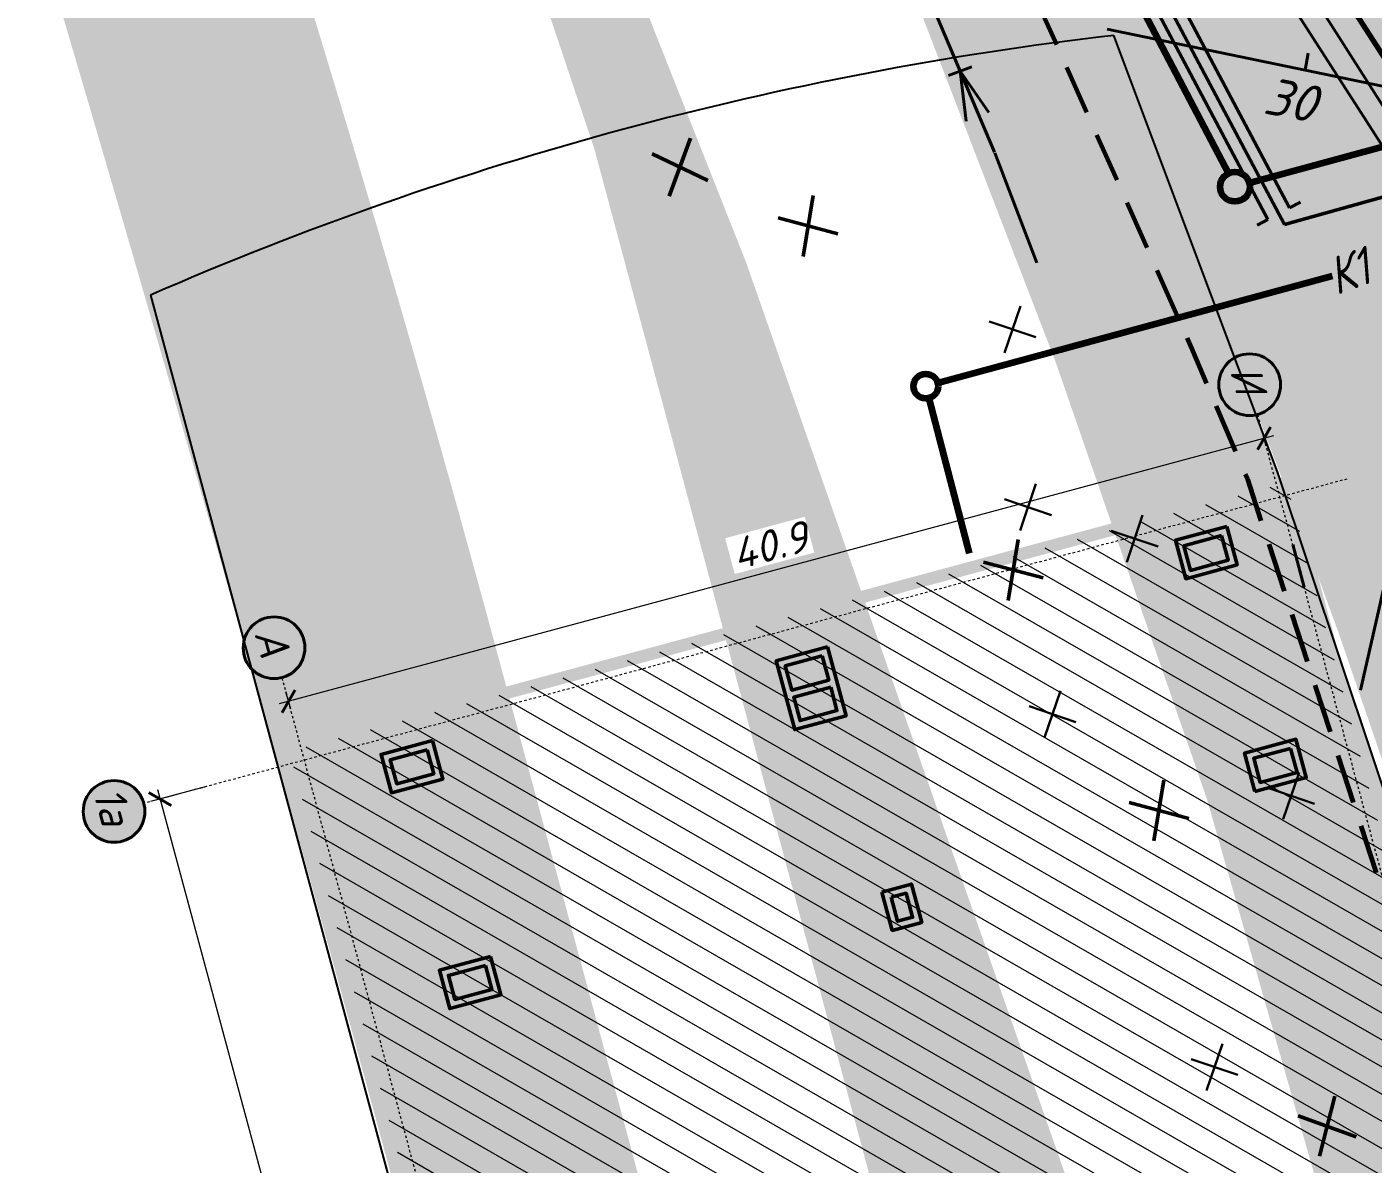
# Model space of a CAD drawing. Extents: x 9060 to 19887, y -4671 to 10703.
# Drawn here: x 10267.5 to 10322, y 10241.4 to 10287.5 of the extents above; entities that cross this region are included whole.
import ezdxf
from ezdxf.enums import TextEntityAlignment as Align

# ---------------------------------------------------------------- set-up
doc = ezdxf.new("R2010")
doc.units = 0
doc.header["$PDMODE"] = 3
doc.header["$PDSIZE"] = 1
for name, pattern in [('20-10', [6, 4, -2]), ('ADSK_Линия сетки', [21, 12, -3, 3, -3]), ('Cплошная', [0]), ('JIS_09_08', [10.750000000000004, 8, -0.55, 0.55, -0.55, 0.55, -0.55]), ('осевая', [50.800000000000004, 31.75, -6.35, 6.35, -6.35]), ('Сверху', [3.96875, 2.38125, -1.5875])]:
    doc.linetypes.add(name, pattern=pattern)
for name, color, linetype, lineweight, true_color in [('-ГЕНПЛАН', 12, 'Continuous', 40, 0xbd0000), ('МГТ_ГП_ЗДАНИЯ', 12, 'Continuous', 50, 0xbd0000), ('МГТ_ГП_ОСИ', 12, 'осевая', 20, 0xbd0000)]:
    doc.layers.add(name, color=color, linetype=linetype, lineweight=lineweight, true_color=true_color)
for name, color, linetype in [('-ОЗЕЛЕНЕНИЕ', 22, 'Continuous'), ('МГТ_ГП_размеры', 7, 'Continuous'), ('СС-изменения_Зырянов', 7, 'Continuous')]:
    doc.layers.add(name, color=color, linetype=linetype)
for name, color, linetype, lineweight in [('-ОРГ.РЕЛЬЕФА', 174, 'Continuous', 40), ('-СЕТИ', 250, 'Continuous', 50), ('МГТ_НВК_В_демонтаж', 4, 'B1', 30), ('МГТ_НВК_В_переустройство', 4, 'В1', 50), ('МГТ_НВК_К1', 24, 'Continuous', 100), ('МГТ_НВК_К2', 30, 'Continuous', 100), ('МГТ_НВК_К2_демонтаж', 30, 'Continuous', 50), ('МГТ_ЭС', 1, 'WK', 40)]:
    doc.layers.add(name, color=color, linetype=linetype, lineweight=lineweight)
doc.styles.add('1409_тхт0', font='calibri.ttf', dxfattribs={"width": 0.8, "oblique": 7})
doc.styles.add('LIN', font='isocteur.ttf', dxfattribs={"oblique": 15, "height": 2.5})
doc.styles.get("Standard").update_dxf_attribs({"font": 'arial.ttf'})
doc.styles.add('ГП', font='isocpeui.ttf')
doc.styles.add('СПДС', font='isocpeur.ttf')
doc.styles.add('СПДС_2.0 мм', font='isocpeur.ttf', dxfattribs={"oblique": 15, "height": 1.5})
doc.linetypes.add('B1', pattern='A,16.258147,-2.141853,["В1",1409_тхт0,S=3,R=0,X=0,Y=-1.5],-6.426757,15.173243', length=40)
doc.linetypes.add('WK', pattern='A,13,-1,["WK",LIN,S=1,R=0,X=0,Y=-1.25],-5.5', length=19.5)
doc.linetypes.add('В1', pattern='A,15,-0.65,["B1",Standard,S=1,R=0,X=0,Y=-1.25],-4', length=19.65)
doc.linetypes.add('канализация_связевая_малая_сущ', pattern='A,5,-2,["/",Standard,S=2,R=0,X=-0.8,Y=-1],-2', length=9)
doc.dimstyles.new('ГП_архит', dxfattribs={"dimscale": 0.5, "dimtxt": 2500, "dimasz": 1500, "dimexe": 800, "dimexo": 0, "dimgap": 800, "dimtad": 1, "dimdec": 1, "dimlfac": 0.001, "dimzin": 0, "dimdsep": 46, "dimtxsty": 'ГП', "dimblk": 'ARCHTICK', "dimcen": 3000, "dimdle": 800, "dimclrd": 7, "dimclre": 7, "dimclrt": 7, "dimaunit": 1, "dimadec": 0, "dimazin": 0, "dimtfac": 1, "dimtdec": 1, "dimtmove": 0, "dimatfit": 3, "dimfxl": 0.18, "dimtolj": 1, "dimtzin": 0, "dimlwd": 18, "dimlwe": 18, "dimarcsym": 0})

# ---------------------------------------------------------------- blocks, each defined once
blk = doc.blocks.new('1')
at = {"layer": 'МГТ_НВК_К2_демонтаж'}
for p, q in [((99.39370915575455, 113.2490706125845), (101.2453599509645, 111.5693714333847)), ((99.39370915575637, 111.5693714333847), (101.2453599509608, 113.2490706125845))]:
    blk.add_line(p, q, dxfattribs=at)
blk = doc.blocks.new('демонтаж В')
at = {"layer": 'МГТ_НВК_В_демонтаж'}
for p, q in [((9310.326706142128, 14043.76035587103), (9308.794617255895, 14045.0459310904)), ((9308.917874089326, 14043.6370990376), (9310.203449308694, 14045.16918792384))]:
    blk.add_line(p, q, dxfattribs=at)
blk = doc.blocks.new('НВК_переустройства_М.Пасс.(корр. 08.2017)')
at = {"layer": 'МГТ_НВК_В_переустройство'}
for p in [(10298.05222977613, 10317.8462240577), (10327.41035208655, 10281.98315001562)]:
    blk.add_line(p, (10318.4196292465, 10279.45368997976), dxfattribs=at)
at = {"layer": 'МГТ_НВК_В_переустройство', "linetype": 'ByBlock'}
for p, q in [((10309.94999967204, 10296.48584999486), (10318.62701807971, 10280.12967622824)), ((10309.06661112567, 10296.01720868624), (10317.74362953334, 10279.66103491962)), ((10318.62701807971, 10280.12967622824), (10319.07374563095, 10280.36666705754)), ((10317.30696853821, 10279.42938444031), (10317.74362953334, 10279.66103491962))]:
    blk.add_line(p, q, dxfattribs=at)
at = {"layer": 'МГТ_НВК_В_демонтаж', "color": 3, "rotation": 291.3148622626242}
for p in [(-6160.271643349502, 13842.92883102678), (-6159.646643926082, 13835.72982584362), (-6155.328140373191, 13834.45430950335), (-6158.652343253643, 13827.34768432914), (-6148.995256531047, 13824.03866040171), (-6152.095458054906, 13813.05539196219)]:
    blk.add_blockref('демонтаж В', p, dxfattribs=at)
at = {"layer": 'МГТ_НВК_К2_демонтаж', "color": 2}
for p, rotation in [((10435.82428076976, 10231.08477589538), 112.0832992250338), ((10447.99425969743, 10256.15641527079), 122.8715212765719), ((10456.29969984755, 10242.22313750066), 122.8715212765719), ((10462.19401332676, 10232.48157404732), 122.8715212765719), ((10466.4166753641, 10206.83667154493), 117.882123293618)]:
    blk.add_blockref('1', p, dxfattribs=dict(at, rotation=rotation))
blk = doc.blocks.new('НВК доп. 30.09.19')
at = {"color": 240, "lineweight": 40, "true_color": 0xed1f24}
for p, q in [((10298.41588803472, 10301.91413985028), (10306.68349407737, 10282.38663424395)), ((10304.82341668369, 10285.49892367545), (10305.76184841885, 10285.84457955937)), ((10305.29263255127, 10285.67175161741), (10306.44926664762, 10283.99101333241)), ((10305.29263255127, 10285.67175161741), (10305.53985117397, 10283.6465191448)), ((10306.69185430046, 10282.3658678527), (10308.39361163246, 10277.91195551113))]:
    blk.add_line(p, q, dxfattribs=at)
at = {"layer": 'МГТ_НВК_К2'}
for p, q in [((10303.39823859052, 10305.88516945327), (10316.14760399094, 10281.52821268569)), ((10326.21464393131, 10283.64195578906), (10316.99241488421, 10281.13865540652))]:
    blk.add_line(p, q, dxfattribs=at)
at = {"layer": 'МГТ_НВК_К2', "lineweight": 100}
blk.add_circle((10316.41130913223, 10280.98926964746), 0.5999999999999999, dxfattribs=at)
blk = doc.blocks.new('Ном_оси')
at = {"layer": 'МГТ_ГП_ОСИ', "true_color": 0xffffff}
h = blk.add_hatch(color=7, dxfattribs=at)
h.dxf.hatch_style = 1
edge = h.paths.add_edge_path()
edge.add_arc((0, 0), 2.5, 0, 360)
at = {"layer": 'МГТ_ГП_ОСИ', "linetype": 'Cплошная', "lineweight": 40}
blk.add_circle((0, 0), 2.5, dxfattribs=at)
at = {"layer": 'МГТ_ГП_ОСИ', "style": 'ГП'}
blk.add_attdef('ОСЬ', text='', height=2.5, dxfattribs=at).set_placement((-0.4332506942569481, 0), align=Align.MIDDLE_CENTER)
blk = doc.blocks.new('_ArchTick')
at = {"color": 0, "linetype": 'ByBlock', "lineweight": 35, "const_width": 0.15}
blk.add_lwpolyline([(-0.5, -0.5), (0.5, 0.5)], dxfattribs=at)
blk = doc.blocks.new('*D148')
at = {"layer": 'DEFPOINTS', "color": 0, "lineweight": 25, "transparency": 16777216}
for p in [(4.855733302024495e-11, -4099.731884378969), (138749.9999999963, -4099.731884377106), (138749.9999999963, -6052.731884382694)]:
    blk.add_point(p, dxfattribs=at)
at = {"layer": 'МГТ_ГП_размеры', "color": 7, "linetype": 'Continuous', "lineweight": 18, "transparency": 16777216}
for p, q in [((4.832429024352418e-11, -4099.731884378969), (4.804645798302458e-11, -6452.731884382694)), ((138749.9999999963, -4099.731884377115), (138749.9999999963, -6452.731884382702)), ((-399.9999999999519, -6052.731884382694), (139149.9999999963, -6052.731884382702))]:
    blk.add_line(p, q, dxfattribs=at)
at = {"layer": 'МГТ_ГП_размеры', "color": 7, "lineweight": 18, "transparency": 16777216, "xscale": 750, "yscale": 750, "zscale": 750, "rotation": 180}
blk.add_blockref('_ArchTick', (4.809368828655185e-11, -6052.731884382694), dxfattribs=at)
at = {"layer": 'МГТ_ГП_размеры', "color": 7, "lineweight": 18, "transparency": 16777216, "xscale": 750, "yscale": 750, "zscale": 750}
blk.add_blockref('_ArchTick', (138749.9999999963, -6052.731884382702), dxfattribs=at)
at = {"layer": 'МГТ_ГП_размеры', "color": 7, "lineweight": 25, "transparency": 16777216, "insert": (69374.9999999982, -5019.682641958456), "char_height": 1250, "attachment_point": 5, "style": 'ГП', "bg_fill": 3, "box_fill_scale": 1.1, "bg_fill_color": 256, "bg_fill_true_color": 13158600, "bg_fill_transparency": 0}
blk.add_mtext('\\A1;138.75', dxfattribs=at)
blk = doc.blocks.new('*D149')
at = {"layer": 'DEFPOINTS', "color": 0, "lineweight": 25, "transparency": 16777216}
for p in [(-2135.000000007481, 40900.00000000001), (-2135.000000007481, 0), (-2465.000000009344, -5.30680474396287e-14)]:
    blk.add_point(p, dxfattribs=at)
at = {"layer": 'МГТ_ГП_размеры', "color": 7, "linetype": 'Continuous', "lineweight": 18, "transparency": 16777216}
for p, q in [((-2135.000000007481, 40900.00000000001), (-2865.000000009353, 40900.00000000001)), ((-2465.000000009353, 41300.00000000001), (-2465.000000009344, -400.0000000000002)), ((-2135.000000007481, 0), (-2865.000000009344, -1.173929534266942e-13))]:
    blk.add_line(p, q, dxfattribs=at)
at = {"layer": 'МГТ_ГП_размеры', "color": 7, "lineweight": 18, "transparency": 16777216, "xscale": 750, "yscale": 750, "zscale": 750}
for p, rotation in [((-2465.000000009353, 40900.00000000001), 90), ((-2465.000000009344, -5.30680474396287e-14), 270)]:
    blk.add_blockref('_ArchTick', p, dxfattribs=dict(at, rotation=rotation))
at = {"layer": 'МГТ_ГП_размеры', "color": 7, "lineweight": 25, "transparency": 16777216, "insert": (-3490.000000009341, 20450), "char_height": 1250, "attachment_point": 5, "rotation": 90, "style": 'ГП', "bg_fill": 3, "box_fill_scale": 1.1, "bg_fill_color": 256, "bg_fill_true_color": 13158600, "bg_fill_transparency": 0}
blk.add_mtext('\\A1;40.9', dxfattribs=at)
blk = doc.blocks.new('НВК_14.11.19')
at = {"layer": 'МГТ_НВК_К1', "lineweight": 100}
for p, q in [((10304.38193877412, 10273.04244501437), (10320.35676027719, 10277.37868266098)), ((10304.02503498099, 10272.42750519477), (10305.65588742401, 10266.14531028916))]:
    blk.add_line(p, q, dxfattribs=at)
blk.add_circle((10303.89939977611, 10272.9114636592), 0.4999999999999999, dxfattribs=at)
at = {"layer": '-СЕТИ', "color": 40}
blk.add_blockref('НВК доп. 30.09.19', (0, 0), dxfattribs=at)
at = {"layer": 'МГТ_НВК_К1', "lineweight": 100, "style": 'СПДС', "oblique": 15, "width": 0.85}
blk.add_text('К1', height=1.5, rotation=19.44566503737963, dxfattribs=at).set_placement((10321.01209882528, 10277.56173765513, -12.824), align=Align.MIDDLE)
blk = doc.blocks.new('ЭЭ_03.12.19')
at = {"layer": 'МГТ_ЭС', "color": 1}
blk.add_lwpolyline([(10225.45371687551, 10461.09320424974), (10239.55358241057, 10424.09066559542), (10253.53361776591, 10391.99825937346), (10254.20841778655, 10390.55350075378), (10260.70185728044, 10376.05259168332), (10270.25407174679, 10356.56081013408), (10272.99402477283, 10358.07486511893), (10279.12831726074, 10349.44005660674), (10297.5672433261, 10323.21876637657), (10300.64725491214, 10317.89540564225), (10311.63851476987, 10301.18371383486), (10325.97344881192, 10278.64540827759), (10332.75556898497, 10268.61694513368), (10340.54501707623, 10255.5618240795), (10352.60607920004, 10212.66451287196), (10364.88451800937, 10215.95150116179)], dxfattribs=at)
at = {"layer": 'МГТ_ЭС', "color": 6}
blk.add_lwpolyline([(10224.85031108515, 10460.8322773861), (10238.85827809755, 10423.83540806684), (10252.87551801853, 10391.69332446872), (10253.54676255588, 10390.09416210625), (10260.13249061068, 10375.70968494354), (10270.10925825845, 10355.48450674599), (10272.94667624966, 10356.99696867632), (10285.26663802106, 10339.20840992586), (10289.78337733533, 10332.8749078108), (10296.91787313395, 10322.46471158673), (10299.9134888429, 10317.36554441345), (10310.89541717012, 10300.54431299695), (10325.35151527479, 10278.01656580116), (10332.00157889073, 10268.02430002913), (10339.58226578618, 10255.29143555624)], dxfattribs=at)
blk = doc.blocks.new('Связь_панкр._14.11.19')
at = {"layer": 'СС-изменения_Зырянов', "color": 3, "linetype": '20-10', "lineweight": 60, "ltscale": 0.5, "flags": 128}
blk.add_lwpolyline([(10290.96472726139, 10323.44494216787), (10301.64656678168, 10303.68205302367), (10314.71361139595, 10274.33729979949), (10316.91675593064, 10269.14490056952), (10322.90147625243, 10250.85943479253), (10327.50641190819, 10235.71803919876), (10331.8076530352, 10220.06821239087), (10337.10986106637, 10200.46728546725), (10343.33532168316, 10176.97815505521), (10349.88162004859, 10152.04983340592), (10357.26296252451, 10124.42803361351), (10362.75665859085, 10102.4205022994), (10367.59677588473, 10080.39012400388), (10373.30473585796, 10053.73139584358), (10378.91537538631, 10027.52719772488), (10383.09796309309, 10006.69427782494), (10387.71386454361, 9978.855338380608), (10389.78061588145, 9961.403649540194), (10393.95241571558, 9921.391707343604)], dxfattribs=at)
at = {"layer": 'СС-изменения_Зырянов', "color": 3, "linetype": 'канализация_связевая_малая_сущ', "lineweight": 70}
blk.add_lwpolyline([(10327.82818778809, 10277.91066650562), (10302.0757172597, 10317.83660362792)], dxfattribs=at)
blk = doc.blocks.new('Вестибюль_30.10.19')
at = {"layer": 'МГТ_ГП_ЗДАНИЯ', "linetype": 'Continuous', "lineweight": 15, "ltscale": 0.4, "true_color": 0xd2515b}
h = blk.add_hatch(dxfattribs=at)
h.set_pattern_fill('ANSI31', color=13, scale=300)
h.set_pattern_definition([(44.99999999999999, (-9.313225746154785e-10, 0), (-673.5192090801867, 673.5192090801867), [])])
h.paths.add_polyline_path([(71300, 53290.00000000186), (71300.00000000093, 49160), (65576.73136002477, 49160), (65576.73136002477, 48555.29322081245), (70659.99999998417, 48555.29322081059), (70451.73136002384, 45095.29322081059), (70451.73136002477, 43025.29322081245), (65576.73136002291, 43025.29322081245), (65576.7313600257, 41349.99999999814), (76771.73136002943, 41350), (76771.73136003036, 46269.99999999814), (84661.73136003036, 46270), (84661.73136003036, 49110), (110551.7110211113, 49110), (110551.7110211113, 53289.99992499128), (119299.9999999953, 53289.99992499128), (119299.9999999953, 49160), (118201.7110211113, 49160.00000000186), (118201.7110211132, 48555.29322081059), (139251.731360021, 48555.29322081245), (139251.7313600173, -500.0000000037253), (-498.2686399752274, -500.0000000018626), (-498.2686399752274, 41299.99999999814), (23626.73136004154, 41299.99999999814), (23626.7313600434, 43080.00000000186), (18751.73136006575, 43080.00000000186), (18751.73136006389, 48610.00000000186), (23626.7313600434, 48610.00000000186), (23626.73136004154, 66744.7217433285), (30681.73136002477, 69246.78663805872), (30681.73136002477, 48610.00000000186), (39681.73136002291, 48610.00000000373), (39681.73136002477, 41300), (58101.73136002384, 41299.99999999814), (58101.73136002477, 49160), (53900.00000000186, 49160), (53900.00000000093, 53290.00000000186)])
at = {"layer": 'МГТ_ГП_ЗДАНИЯ', "lineweight": 25}
h = blk.add_hatch(color=256, dxfattribs=at)
h.dxf.hatch_style = 1
h.paths.add_polyline_path([(9936.63627877459, 38668.18142342381), (10946.28407751676, 38668.18142342567), (10946.28407751583, 37118.18142342567), (9936.636278773658, 37118.18142342567)], flags=16)
h.paths.add_polyline_path([(11246.28407751676, 36818.18142342567), (9636.63627877552, 36818.18142342567), (9636.636278773658, 38968.18142342567), (11246.28407751676, 38968.18142342567)])
h = blk.add_hatch(color=256, dxfattribs=at)
h.dxf.hatch_style = 1
h.paths.add_polyline_path([(886.7715644268319, 38208.18142342381), (1921.419363168068, 38208.18142342567), (1921.419363169931, 36633.18142342567), (886.7715644286945, 36633.18142342567)], flags=16)
h.paths.add_polyline_path([(586.7715644286945, 38508.18142342381), (2196.419363169, 38508.18142342567), (2196.419363168068, 36358.18142342567), (586.7715644268319, 36358.18142342381)])
h = blk.add_hatch(color=256, dxfattribs=at)
h.dxf.hatch_style = 1
h.paths.add_polyline_path([(11546.28407751769, 21480.96219348721), (12555.93187625706, 21480.96219348535), (12555.93187625706, 22114.30287811905), (11546.28407751769, 22114.30287812091)], flags=16)
h.paths.add_polyline_path([(11246.28407751489, 21180.96219348721), (12855.93187625799, 21180.96219348721), (12855.93187625613, 22414.30287812091), (11246.28407751676, 22414.30287812278)])
h = blk.add_hatch(color=256, dxfattribs=at)
h.dxf.hatch_style = 1
h.paths.add_polyline_path([(1386.771564427763, 21336.95115223341), (2396.419363167137, 21336.95115223341), (2396.419363168068, 19786.95115223341), (1386.771564426832, 19786.95115223341)], flags=16)
h.paths.add_polyline_path([(2696.419363168068, 21336.95115223154), (3676.067161909305, 21336.95115223154), (3676.067161909305, 19786.95115223341), (2696.419363168068, 19786.95115223341)], flags=16)
h.paths.add_polyline_path([(1086.771564426832, 21636.95115223341), (3976.067161909305, 21636.95115223154), (3976.067161909305, 19486.95115223341), (1086.771564428695, 19486.95115223341)])
h = blk.add_hatch(color=256, dxfattribs=at)
h.dxf.hatch_style = 1
h.paths.add_polyline_path([(886.7715644286945, 4908.181423425674), (1896.419363168068, 4908.181423425674), (1896.419363168068, 3358.181423425674), (886.7715644268319, 3358.181423423812)], flags=16)
h.paths.add_polyline_path([(586.7715644277632, 5208.181423425674), (2196.419363168068, 5208.181423425674), (2196.419363168068, 3058.181423423812), (586.7715644268319, 3058.181423423812)])
h = blk.add_hatch(color=256, dxfattribs=at)
h.dxf.hatch_style = 1
h.paths.add_polyline_path([(9936.63627877552, 4908.181423425674), (10946.28407751769, 4908.181423425674), (10946.28407751676, 3358.181423425674), (9936.63627877552, 3358.181423425674)], flags=16)
h.paths.add_polyline_path([(9636.63627877552, 5208.181423425674), (11246.28407751676, 5208.181423425674), (11246.28407751769, 3058.181423425674), (9636.63627877552, 3058.181423425674)])
for p, q in [((15599.99999999721, 42050.03996765427), (-1016.088101466186, 41076.14090402238)), ((-19803.64877867792, -1105.389949630946), (26939.57228147052, -1105.389949630946))]:
    blk.add_line(p, q, dxfattribs=at)
at = {"layer": 'МГТ_ГП_ЗДАНИЯ'}
for points in [[(11246.28407751676, 36818.18142342567), (9636.63627877552, 36818.18142342567), (9636.636278773658, 38968.18142342567), (11246.28407751676, 38968.18142342567)], [(586.7715644286945, 38508.18142342381), (2196.419363169, 38508.18142342567), (2196.419363168068, 36358.18142342567), (586.7715644268319, 36358.18142342381)], [(886.7715644268319, 38208.18142342381), (1921.419363168068, 38208.18142342567), (1921.419363169931, 36633.18142342567), (886.7715644286945, 36633.18142342567)], [(9936.63627877459, 38668.18142342381), (10946.28407751676, 38668.18142342567), (10946.28407751583, 37118.18142342567), (9936.636278773658, 37118.18142342567)], [(11246.28407751489, 21180.96219348721), (12855.93187625799, 21180.96219348721), (12855.93187625613, 22414.30287812091), (11246.28407751676, 22414.30287812278)], [(11546.28407751769, 21480.96219348721), (12555.93187625706, 21480.96219348535), (12555.93187625706, 22114.30287811905), (11546.28407751769, 22114.30287812091)], [(1086.771564426832, 21636.95115223341), (3976.067161909305, 21636.95115223154), (3976.067161909305, 19486.95115223341), (1086.771564428695, 19486.95115223341)], [(1386.771564427763, 21336.95115223341), (2396.419363167137, 21336.95115223341), (2396.419363168068, 19786.95115223341), (1386.771564426832, 19786.95115223341)], [(2696.419363168068, 21336.95115223154), (3676.067161909305, 21336.95115223154), (3676.067161909305, 19786.95115223341), (2696.419363168068, 19786.95115223341)], [(586.7715644277632, 5208.181423425674), (2196.419363168068, 5208.181423425674), (2196.419363168068, 3058.181423423812), (586.7715644268319, 3058.181423423812)], [(886.7715644286945, 4908.181423425674), (1896.419363168068, 4908.181423425674), (1896.419363168068, 3358.181423425674), (886.7715644268319, 3358.181423423812)], [(9636.63627877552, 5208.181423425674), (11246.28407751676, 5208.181423425674), (11246.28407751769, 3058.181423425674), (9636.63627877552, 3058.181423425674)], [(9936.63627877552, 4908.181423425674), (10946.28407751769, 4908.181423425674), (10946.28407751676, 3358.181423425674), (9936.63627877552, 3358.181423425674)]]:
    blk.add_lwpolyline(points, close=True, dxfattribs=at)
at = {"layer": 'МГТ_ГП_ЗДАНИЯ', "lineweight": 25}
blk.add_arc((115602.3459845269, 19096.26708302647), 136904.6761972648, 171.5215123798266, 188.4855526540181, dxfattribs=at)
at = {"layer": 'МГТ_ГП_размеры', "lineweight": 25}
for base, p1, p2, angle, override, picture, middle in [((-2465.000000009344, -5.30680474396287e-14), (-2135.00000000748, 40900), (-2135.00000000748, 0), 89.99999994487824, {"dimtfill": 1}, '*D149', (-3490.000000009342, 20450)), ((138749.9999999963, -6052.731884382694), (4.855733302024495e-11, -4099.731884378969), (138749.9999999963, -4099.731884377106), 359.9999999449316, {"dimdec": 2, "dimtfill": 1}, '*D148', (69374.9999999982, -5019.682641958452))]:
    dim = blk.add_linear_dim(base=base, p1=p1, p2=p2, angle=angle, dimstyle='ГП_архит', override=override, dxfattribs=at)
    dim.commit()
    dim.dimension.update_dxf_attribs({"geometry": picture, "text_midpoint": middle})
at = {"layer": 'МГТ_ГП_ЗДАНИЯ', "lineweight": 25}
blk.add_line((-1016.088101466186, 41076.14090402238), (-19806.13876360841, 39281.22739737481), dxfattribs=at)
at = {"layer": 'МГТ_ГП_ЗДАНИЯ', "linetype": 'Сверху', "lineweight": 40, "const_width": 500.0000000000001}
blk.add_lwpolyline([(29632.3978807386, -11421.88347277045), (29632.39788073767, -500.0000000018626), (-498.2686399752274, -500.0000000018626), (-498.2686399752274, 41299.99999999814), (23626.73136004154, 41299.99999999814), (23626.7313600434, 43080.00000000186), (18751.73136006575, 43080.00000000186), (18751.73136006389, 48610.00000000186), (23626.7313600434, 48610.00000000186), (23626.7313600434, 67047.07231870107)], dxfattribs=at)
at = {"layer": 'МГТ_ГП_ОСИ', "linetype": 'ADSK_Линия сетки'}
for p, q in [((9.313225746154785e-10, 43709.01301092654), (0, -6729.496897516772)), ((140452.7978340713, 40900), (-3464.328983959742, 40900)), ((140452.7978340704, 0), (-3464.328983959742, 0))]:
    blk.add_line(p, q, dxfattribs=at)
at = {"layer": 'МГТ_ГП_ОСИ', "xscale": 500, "yscale": 500, "zscale": 500}
for p, values in [((-4714.328983959742, 40900), {'ОСЬ': 'И'}), ((-4714.328983958811, 0), {'ОСЬ': 'А'}), ((0, -7979.496897516772), {'ОСЬ': '1а'})]:
    blk.add_blockref('Ном_оси', p, dxfattribs=at).add_auto_attribs(values)

msp = doc.modelspace()

# ---------------------------------------------------------------- hatches: boundary and pattern name
at = {"layer": '-ОЗЕЛЕНЕНИЕ', "lineweight": 30, "true_color": 0xa5bc8f, "transparency": 33554610}
h = msp.add_hatch(color=253, dxfattribs=at)
h.dxf.hatch_style = 1
h.set_gradient(color1=(165, 188, 143), color2=(165, 188, 143), tint=1, name='HEMISPHERICAL')
h.paths.add_polyline_path([(10301.5494019102, 10322.24463012557), (10298.84696190766, 10320.66300019055), (10295.85330939455, 10318.91093523245), (10295.14325903644, 10318.49537118636), (10298.58850516311, 10312.47333416061), (10300.80253401393, 10308.4376930641), (10303.24881865908, 10303.81302789908), (10305.83932944058, 10298.57357767869), (10308.06066501755, 10294.14271244011), (10310.91887281816, 10287.98335727508), (10312.25931808605, 10284.97242882716), (10313.41641981593, 10282.2797037411), (10314.32128201911, 10280.17126588042), (10315.1555789868, 10278.16558613747), (10316.39926774914, 10275.1026874155), (10320.59100670002, 10264.01544720825), (10322.31368163719, 10259.02914814069), (10324.82172378155, 10251.40179871514), (10326.35747454563, 10246.16714984821), (10328.48812255722, 10239.00357743485), (10338.93665448183, 10199.75466675057), (10355.01664036819, 10138.93349540867), (10356.81482045663, 10139.42159702491), (10322.8180013925, 10266.07566728975), (10337.62101921947, 10270.09375395534)])
at = {"layer": 'МГТ_ГП_ЗДАНИЯ', "lineweight": 30, "true_color": 0xf6dfe2, "transparency": 33554610}
h = msp.add_hatch(color=254, dxfattribs=at)
h.dxf.hatch_style = 1
edge = h.paths.add_edge_path()
edge.add_line((10357.03806157146, 9958.027917428433), (10360.69243639593, 9959.034830603341))
edge.add_line((10360.69243639593, 9959.034830603341), (10334.38099039071, 10080.18660050454))
edge.add_arc((9359.03755044674, 9868.363890216895), 998.0800000177095, 12.25307930991093, 15.10768385626352)
edge.add_line((10322.62159641078, 10128.4974574452), (10286.51372777758, 10262.24784775211))
edge.add_arc((9516.017219091169, 10054.24107742311), 798.080000000411, 15.10768385626159, 20.8307963767613)
edge.add_line((10261.9304581408, 10338.04580996143), (10253.12431006678, 10361.19067571012))
edge.add_line((10253.12431006678, 10361.19067571012), (10247.88808017576, 10359.67919103299))
edge.add_line((10247.88808017576, 10359.67919103299), (10254.2582929146, 10337.61089033509))
edge.add_line((10254.2582929146, 10337.61089033509), (10268.44115532117, 10289.69075735533))
edge.add_arc((8152.541441403969, 9663.415524633567), 2206.638227366591, 14.93145029089601, 16.487979830549477, ccw=False)
edge.add_line((10284.67206715422, 10231.98501133982), (10324.23391877074, 10083.08283168659))
edge.add_line((10324.23391877074, 10083.08283168659), (10355.0175746441, 9965.36084021115))
edge.add_line((10355.0175746441, 9965.36084021115), (10357.03806157146, 9958.027917428433))
h = msp.add_hatch(color=254, dxfattribs=at)
h.dxf.hatch_style = 1
h.paths.add_polyline_path([(10291.90834725219, 10323.99266162731), (10287.80998140699, 10322.18408028), (10296.32315056621, 10304.95463927573), (10303.29970376465, 10289.09093568263), (10309.15069223942, 10273.90486482043), (10315.27435248495, 10256.20568886873), (10321.93265312132, 10232.9405036501), (10325.46276854758, 10219.40226512785), (10351.78944494803, 10119.84110538501), (10353.24688656053, 10114.27664144853), (10355.39620119861, 10105.66381626525), (10359.46570482906, 10090.26810495374), (10371.31271666309, 10034.79292461435), (10381.092, 9986.825499999999), (10387.14361129827, 9948.980234635983), (10390.07826983306, 9917.465105038342), (10396.09969731886, 9917.909673900509), (10391.58165290797, 9959.999637121191), (10387.8141576757, 9987.289517619798), (10385.42605471212, 10002.4921216416), (10376.52220724832, 10049.02088126559), (10366.81612001809, 10091.20059254113), (10363.27690380225, 10106.94623148453), (10344.78569781555, 10177.3607932396), (10335.43673135002, 10212.63514578055), (10327.10428265015, 10242.5280704997), (10318.30148591604, 10269.06644955299), (10311.51979140037, 10287.06287907643), (10303.1074349563, 10304.4297313609)])
h = msp.add_hatch(color=254, dxfattribs=at)
h.dxf.hatch_style = 1
h.paths.add_polyline_path([(10379.32087208349, 9914.852113419971), (10363.04394254124, 9991.648443682509), (10339.05241493446, 10101.22979397458), (10290.48770532911, 10282.51184293888), (10278.42239876369, 10318.54140526142), (10280.28677185524, 10319.19959229039), (10296.62609594459, 10277.92628025918), (10311.81037724289, 10234.50278411367), (10345.62711904617, 10107.12701212909), (10365.114, 10015.081), (10382.27427263967, 9915.558710405294)])

# ---------------------------------------------------------------- next in the draw order: block references
at = {"layer": '-СЕТИ'}
msp.add_blockref('НВК_переустройства_М.Пасс.(корр. 08.2017)', (0, 0), dxfattribs=at)

# ---------------------------------------------------------------- next in the draw order: linework, layer by layer
at = {"layer": '-ГЕНПЛАН', "color": 204, "linetype": 'JIS_09_08', "lineweight": 0, "const_width": 0.7}
msp.add_lwpolyline([(10398.84803, 10158.453055), (10377.04106849121, 10185.53501231231), (10389.22219903168, 10194.16576695339), (10336.2542981225, 10272.10480064195), (10301.5494019102, 10322.24463012557), (10301.5494019102, 10322.24463012557), (10295.14325903644, 10318.49537118636), (10296.96317600508, 10315.35173943927), (10301.58067634968, 10306.98618286016), (10307.72863032362, 10294.83683531468), (10313.10348066118, 10283.03266516349), (10316.39926774913, 10275.10268741552), (10317.83671349142, 10271.42225846804), (10318.99688928971, 10268.36870177183), (10320.94947184791, 10263.00948032481), (10323.17554999524, 10256.51448918502), (10324.9485600534, 10250.99557422311), (10329.34882087537, 10235.91564799204), (10335.01581477412, 10214.22329563042), (10339.39917947542, 10198.00520552053), (10355.42887653928, 10136.83154025027)], dxfattribs=at)

# ---------------------------------------------------------------- next in the draw order: block references
at = {"layer": '-СЕТИ'}
msp.add_blockref('ЭЭ_03.12.19', (0, 0), dxfattribs=at)
at = {"layer": '-СЕТИ', "color": 40}
msp.add_blockref('НВК доп. 30.09.19', (0, 0), dxfattribs=at)
at = {"layer": '-СЕТИ', "color": 116, "true_color": 0x136734}
msp.add_blockref('НВК_14.11.19', (0, 0), dxfattribs=at)

# ---------------------------------------------------------------- next in the draw order: block references
at = {"layer": 'МГТ_ГП_ЗДАНИЯ', "lineweight": 25, "xscale": 0.001, "yscale": 0.001, "zscale": 0.001, "rotation": 285.0963258502603}
msp.add_blockref('Вестибюль_30.10.19', (10278.74685267268, 10257.76757523371), dxfattribs=at)

# ---------------------------------------------------------------- next in the draw order: linework, layer by layer
at = {"layer": '-ГЕНПЛАН', "color": 6}
msp.add_lwpolyline([(10318.75351501907, 10266.49884365308), (10319.22049490076, 10264.76769789758)], dxfattribs=at)
at = {"layer": '-ОРГ.РЕЛЬЕФА'}
for points in [[(10328.05701110712, 10283.89057791154), (10311.23563509016, 10287.37560253719)], [(10319.25763476489, 10285.71361802503), (10319.37577943533, 10286.40357587653)], [(10322.80566699796, 10266.35387758104), (10321.49245184086, 10260.60704753906)]]:
    msp.add_lwpolyline(points, dxfattribs=at)

# ---------------------------------------------------------------- next in the draw order: block references
at = {"layer": '-СЕТИ'}
msp.add_blockref('Связь_панкр._14.11.19', (0, 0), dxfattribs=at)

# ---------------------------------------------------------------- next in the draw order: texts
at = {"layer": '-ОРГ.РЕЛЬЕФА', "insert": (10317.7829700054, 10285.44306777301), "char_height": 1.5, "width": 5.433656433830036, "attachment_point": 1, "rotation": 349.2409187090327, "style": 'СПДС_2.0 мм'}
msp.add_mtext('30', dxfattribs=at)

doc.saveas('drawing.dxf')
